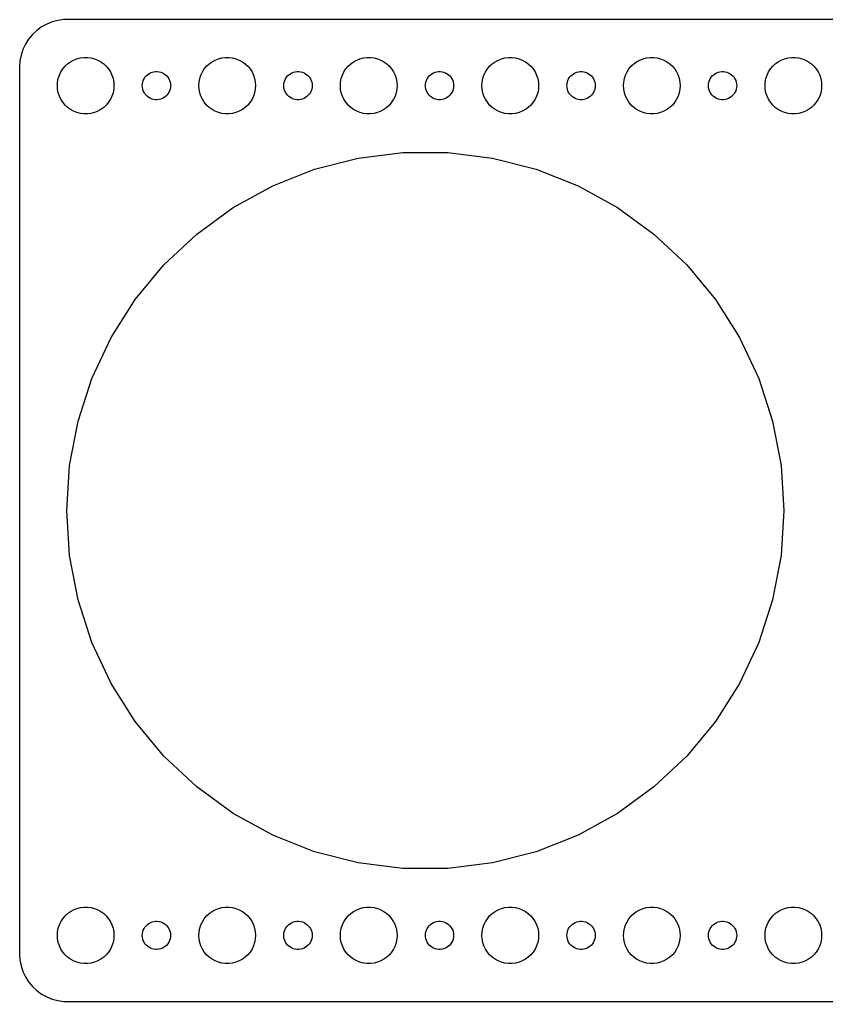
# Model space of a CAD drawing. Header units: metres. Extents: x -164 to 164, y -52 to 52.
# Drawn here: x -164.5 to -79, y -52 to 52 of the extents above; entities that cross this region are included whole.
import ezdxf

# ---------------------------------------------------------------- set-up
doc = ezdxf.new("R2010")
doc.units = ezdxf.units.M

msp = doc.modelspace()

# ---------------------------------------------------------------- linework, layer by layer
for p, q in [((-159.814, 51.9901), (-160.437, 51.9114)), ((159.814, 51.9901), (-159.814, 51.9901)), ((-162.179, 51.2216), (-162.687, 50.8526)), ((-161.629, 51.5241), (-162.179, 51.2216)), ((-161.045, 51.7553), (-161.629, 51.5241)), ((-160.437, 51.9114), (-161.045, 51.7553)), ((-163.545, 49.9389), (-163.882, 49.4088)), ((-163.145, 50.4227), (-163.545, 49.9389)), ((-162.687, 50.8526), (-163.145, 50.4227)), ((-163.882, 49.4088), (-164.149, 48.8406)), ((-164.343, 48.2434), (-164.461, 47.6267)), ((-164.149, 48.8406), (-164.343, 48.2434)), ((-158.777, 47.7145), (-158.427, 47.8532)), ((-158.427, 47.8532), (-158.062, 47.9469)), ((-158.062, 47.9469), (-157.688, 47.9941)), ((-157.688, 47.9941), (-157.312, 47.9941)), ((-157.312, 47.9941), (-156.938, 47.9469)), ((-156.938, 47.9469), (-156.573, 47.8532)), ((-156.573, 47.8532), (-156.223, 47.7145)), ((-143.777, 47.7145), (-143.427, 47.8532)), ((-143.427, 47.8532), (-143.062, 47.9469)), ((-143.062, 47.9469), (-142.688, 47.9941)), ((-142.688, 47.9941), (-142.312, 47.9941)), ((-142.312, 47.9941), (-141.938, 47.9469)), ((-141.938, 47.9469), (-141.573, 47.8532)), ((-141.573, 47.8532), (-141.223, 47.7145)), ((-128.777, 47.7145), (-128.427, 47.8532)), ((-128.427, 47.8532), (-128.062, 47.9469)), ((-128.062, 47.9469), (-127.688, 47.9941)), ((-127.688, 47.9941), (-127.312, 47.9941)), ((-127.312, 47.9941), (-126.938, 47.9469)), ((-126.938, 47.9469), (-126.573, 47.8532)), ((-126.573, 47.8532), (-126.223, 47.7145)), ((-113.777, 47.7145), (-113.427, 47.8532)), ((-113.427, 47.8532), (-113.062, 47.9469)), ((-113.062, 47.9469), (-112.688, 47.9941)), ((-112.688, 47.9941), (-112.312, 47.9941)), ((-112.312, 47.9941), (-111.938, 47.9469)), ((-111.938, 47.9469), (-111.573, 47.8532)), ((-111.573, 47.8532), (-111.223, 47.7145)), ((-98.7773, 47.7145), (-98.427, 47.8532)), ((-98.427, 47.8532), (-98.0621, 47.9469)), ((-98.0621, 47.9469), (-97.6884, 47.9941)), ((-97.6884, 47.9941), (-97.3116, 47.9941)), ((-97.3116, 47.9941), (-96.9379, 47.9469)), ((-96.9379, 47.9469), (-96.573, 47.8532)), ((-96.573, 47.8532), (-96.2227, 47.7145)), ((-83.7773, 47.7145), (-83.427, 47.8532)), ((-83.427, 47.8532), (-83.0621, 47.9469)), ((-83.0621, 47.9469), (-82.6884, 47.9941)), ((-82.6884, 47.9941), (-82.3116, 47.9941)), ((-82.3116, 47.9941), (-81.9379, 47.9469)), ((-81.9379, 47.9469), (-81.573, 47.8532)), ((-81.573, 47.8532), (-81.2227, 47.7145)), ((-164.461, 47.6267), (-164.5, 47)), ((-164.5, 47), (-164.5, -47)), ((-159.927, 46.7634), (-159.687, 47.0536)), ((-159.687, 47.0536), (-159.412, 47.3115)), ((-159.412, 47.3115), (-159.107, 47.533)), ((-159.107, 47.533), (-158.777, 47.7145)), ((-156.223, 47.7145), (-155.893, 47.533)), ((-155.893, 47.533), (-155.588, 47.3115)), ((-155.588, 47.3115), (-155.313, 47.0536)), ((-155.313, 47.0536), (-155.073, 46.7634)), ((-144.927, 46.7634), (-144.687, 47.0536)), ((-144.687, 47.0536), (-144.412, 47.3115)), ((-144.412, 47.3115), (-144.107, 47.533)), ((-144.107, 47.533), (-143.777, 47.7145)), ((-141.223, 47.7145), (-140.893, 47.533)), ((-140.893, 47.533), (-140.588, 47.3115)), ((-140.588, 47.3115), (-140.313, 47.0536)), ((-140.313, 47.0536), (-140.073, 46.7634)), ((-129.927, 46.7634), (-129.687, 47.0536)), ((-129.687, 47.0536), (-129.412, 47.3115)), ((-129.412, 47.3115), (-129.107, 47.533)), ((-129.107, 47.533), (-128.777, 47.7145)), ((-126.223, 47.7145), (-125.893, 47.533)), ((-125.893, 47.533), (-125.588, 47.3115)), ((-125.588, 47.3115), (-125.313, 47.0536)), ((-125.313, 47.0536), (-125.073, 46.7634)), ((-114.927, 46.7634), (-114.687, 47.0536)), ((-114.687, 47.0536), (-114.412, 47.3115)), ((-114.412, 47.3115), (-114.107, 47.533)), ((-114.107, 47.533), (-113.777, 47.7145)), ((-111.223, 47.7145), (-110.893, 47.533)), ((-110.893, 47.533), (-110.588, 47.3115)), ((-110.588, 47.3115), (-110.313, 47.0536)), ((-110.313, 47.0536), (-110.073, 46.7634)), ((-99.927, 46.7634), (-99.6869, 47.0536)), ((-99.6869, 47.0536), (-99.4123, 47.3115)), ((-99.4123, 47.3115), (-99.1075, 47.533)), ((-99.1075, 47.533), (-98.7773, 47.7145)), ((-96.2227, 47.7145), (-95.8925, 47.533)), ((-95.8925, 47.533), (-95.5877, 47.3115)), ((-95.5877, 47.3115), (-95.3131, 47.0536)), ((-95.3131, 47.0536), (-95.073, 46.7634)), ((-84.927, 46.7634), (-84.6869, 47.0536)), ((-84.6869, 47.0536), (-84.4123, 47.3115)), ((-84.4123, 47.3115), (-84.1075, 47.533)), ((-84.1075, 47.533), (-83.7773, 47.7145)), ((-81.2227, 47.7145), (-80.8925, 47.533)), ((-80.8925, 47.533), (-80.5877, 47.3115)), ((-80.5877, 47.3115), (-80.3131, 47.0536)), ((-80.3131, 47.0536), (-80.073, 46.7634)), ((-160.406, 45.7461), (-160.289, 46.1044)), ((-160.289, 46.1044), (-160.129, 46.4453)), ((-160.129, 46.4453), (-159.927, 46.7634)), ((-155.073, 46.7634), (-154.871, 46.4453)), ((-154.871, 46.4453), (-154.711, 46.1044)), ((-154.711, 46.1044), (-154.594, 45.7461)), ((-151.314, 45.7226), (-151.214, 45.8817)), ((-151.214, 45.8817), (-151.093, 46.0268)), ((-151.093, 46.0268), (-150.956, 46.1558)), ((-150.956, 46.1558), (-150.804, 46.2665)), ((-150.804, 46.2665), (-150.639, 46.3572)), ((-150.639, 46.3572), (-150.464, 46.4266)), ((-150.464, 46.4266), (-150.281, 46.4734)), ((-150.281, 46.4734), (-150.094, 46.497)), ((-150.094, 46.497), (-149.906, 46.497)), ((-149.906, 46.497), (-149.719, 46.4734)), ((-149.719, 46.4734), (-149.536, 46.4266)), ((-149.536, 46.4266), (-149.361, 46.3572)), ((-149.361, 46.3572), (-149.196, 46.2665)), ((-149.196, 46.2665), (-149.044, 46.1558)), ((-149.044, 46.1558), (-148.907, 46.0268)), ((-148.907, 46.0268), (-148.786, 45.8817)), ((-148.786, 45.8817), (-148.686, 45.7226)), ((-145.406, 45.7461), (-145.289, 46.1044)), ((-145.289, 46.1044), (-145.129, 46.4453)), ((-145.129, 46.4453), (-144.927, 46.7634)), ((-140.073, 46.7634), (-139.871, 46.4453)), ((-139.871, 46.4453), (-139.711, 46.1044)), ((-139.711, 46.1044), (-139.594, 45.7461)), ((-136.314, 45.7226), (-136.214, 45.8817)), ((-136.214, 45.8817), (-136.093, 46.0268)), ((-136.093, 46.0268), (-135.956, 46.1558)), ((-135.956, 46.1558), (-135.804, 46.2665)), ((-135.804, 46.2665), (-135.639, 46.3572)), ((-135.639, 46.3572), (-135.464, 46.4266)), ((-135.464, 46.4266), (-135.281, 46.4734)), ((-135.281, 46.4734), (-135.094, 46.497)), ((-135.094, 46.497), (-134.906, 46.497)), ((-134.906, 46.497), (-134.719, 46.4734)), ((-134.719, 46.4734), (-134.536, 46.4266)), ((-134.536, 46.4266), (-134.361, 46.3572)), ((-134.361, 46.3572), (-134.196, 46.2665)), ((-134.196, 46.2665), (-134.044, 46.1558)), ((-134.044, 46.1558), (-133.907, 46.0268)), ((-133.907, 46.0268), (-133.786, 45.8817)), ((-133.786, 45.8817), (-133.686, 45.7226)), ((-130.406, 45.7461), (-130.289, 46.1044)), ((-130.289, 46.1044), (-130.129, 46.4453)), ((-130.129, 46.4453), (-129.927, 46.7634)), ((-125.073, 46.7634), (-124.871, 46.4453)), ((-124.871, 46.4453), (-124.711, 46.1044)), ((-124.711, 46.1044), (-124.594, 45.7461)), ((-121.314, 45.7226), (-121.214, 45.8817)), ((-121.214, 45.8817), (-121.093, 46.0268)), ((-121.093, 46.0268), (-120.956, 46.1558)), ((-120.956, 46.1558), (-120.804, 46.2665)), ((-120.804, 46.2665), (-120.639, 46.3572)), ((-120.639, 46.3572), (-120.464, 46.4266)), ((-120.464, 46.4266), (-120.281, 46.4734)), ((-120.281, 46.4734), (-120.094, 46.497)), ((-120.094, 46.497), (-119.906, 46.497)), ((-119.906, 46.497), (-119.719, 46.4734)), ((-119.719, 46.4734), (-119.536, 46.4266)), ((-119.536, 46.4266), (-119.361, 46.3572)), ((-119.361, 46.3572), (-119.196, 46.2665)), ((-119.196, 46.2665), (-119.044, 46.1558)), ((-119.044, 46.1558), (-118.907, 46.0268)), ((-118.907, 46.0268), (-118.786, 45.8817)), ((-118.786, 45.8817), (-118.686, 45.7226)), ((-115.406, 45.7461), (-115.289, 46.1044)), ((-115.289, 46.1044), (-115.129, 46.4453)), ((-115.129, 46.4453), (-114.927, 46.7634)), ((-110.073, 46.7634), (-109.871, 46.4453)), ((-109.871, 46.4453), (-109.711, 46.1044)), ((-109.711, 46.1044), (-109.594, 45.7461)), ((-106.314, 45.7226), (-106.214, 45.8817)), ((-106.214, 45.8817), (-106.093, 46.0268)), ((-106.093, 46.0268), (-105.956, 46.1558)), ((-105.956, 46.1558), (-105.804, 46.2665)), ((-105.804, 46.2665), (-105.639, 46.3572)), ((-105.639, 46.3572), (-105.464, 46.4266)), ((-105.464, 46.4266), (-105.281, 46.4734)), ((-105.281, 46.4734), (-105.094, 46.497)), ((-105.094, 46.497), (-104.906, 46.497)), ((-104.906, 46.497), (-104.719, 46.4734)), ((-104.719, 46.4734), (-104.536, 46.4266)), ((-104.536, 46.4266), (-104.361, 46.3572)), ((-104.361, 46.3572), (-104.196, 46.2665)), ((-104.196, 46.2665), (-104.044, 46.1558)), ((-104.044, 46.1558), (-103.907, 46.0268)), ((-103.907, 46.0268), (-103.786, 45.8817)), ((-103.786, 45.8817), (-103.686, 45.7226)), ((-100.406, 45.7461), (-100.289, 46.1044)), ((-100.289, 46.1044), (-100.129, 46.4453)), ((-100.129, 46.4453), (-99.927, 46.7634)), ((-95.073, 46.7634), (-94.8711, 46.4453)), ((-94.8711, 46.4453), (-94.7107, 46.1044)), ((-94.7107, 46.1044), (-94.5943, 45.7461)), ((-91.3145, 45.7226), (-91.2135, 45.8817)), ((-91.2135, 45.8817), (-91.0934, 46.0268)), ((-91.0934, 46.0268), (-90.9561, 46.1558)), ((-90.9561, 46.1558), (-90.8037, 46.2665)), ((-90.8037, 46.2665), (-90.6387, 46.3572)), ((-90.6387, 46.3572), (-90.4635, 46.4266)), ((-90.4635, 46.4266), (-90.2811, 46.4734)), ((-90.2811, 46.4734), (-90.0942, 46.497)), ((-90.0942, 46.497), (-89.9058, 46.497)), ((-89.9058, 46.497), (-89.7189, 46.4734)), ((-89.7189, 46.4734), (-89.5365, 46.4266)), ((-89.5365, 46.4266), (-89.3613, 46.3572)), ((-89.3613, 46.3572), (-89.1963, 46.2665)), ((-89.1963, 46.2665), (-89.0439, 46.1558)), ((-89.0439, 46.1558), (-88.9065, 46.0268)), ((-88.9065, 46.0268), (-88.7865, 45.8817)), ((-88.7865, 45.8817), (-88.6855, 45.7226)), ((-85.4057, 45.7461), (-85.2893, 46.1044)), ((-85.2893, 46.1044), (-85.1289, 46.4453)), ((-85.1289, 46.4453), (-84.927, 46.7634)), ((-80.073, 46.7634), (-79.8711, 46.4453)), ((-79.8711, 46.4453), (-79.7107, 46.1044)), ((-79.7107, 46.1044), (-79.5943, 45.7461)), ((-160.5, 45), (-160.476, 45.376)), ((-160.476, 44.624), (-160.5, 45)), ((-160.476, 45.376), (-160.406, 45.7461)), ((-154.594, 45.7461), (-154.524, 45.376)), ((-154.524, 45.376), (-154.5, 45)), ((-154.5, 45), (-154.524, 44.624)), ((-151.5, 45), (-151.488, 45.188)), ((-151.488, 44.812), (-151.5, 45)), ((-151.488, 45.188), (-151.453, 45.373)), ((-151.453, 44.627), (-151.488, 44.812)), ((-151.453, 45.373), (-151.395, 45.5522)), ((-151.395, 45.5522), (-151.314, 45.7226)), ((-148.686, 45.7226), (-148.605, 45.5522)), ((-148.605, 45.5522), (-148.547, 45.373)), ((-148.547, 45.373), (-148.512, 45.188)), ((-148.512, 44.812), (-148.547, 44.627)), ((-148.512, 45.188), (-148.5, 45)), ((-148.5, 45), (-148.512, 44.812)), ((-145.5, 45), (-145.476, 45.376)), ((-145.476, 44.624), (-145.5, 45)), ((-145.476, 45.376), (-145.406, 45.7461)), ((-139.594, 45.7461), (-139.524, 45.376)), ((-139.524, 45.376), (-139.5, 45)), ((-139.5, 45), (-139.524, 44.624)), ((-136.5, 45), (-136.488, 45.188)), ((-136.488, 44.812), (-136.5, 45)), ((-136.488, 45.188), (-136.453, 45.373)), ((-136.453, 44.627), (-136.488, 44.812)), ((-136.453, 45.373), (-136.395, 45.5522)), ((-136.395, 45.5522), (-136.314, 45.7226)), ((-133.686, 45.7226), (-133.605, 45.5522)), ((-133.605, 45.5522), (-133.547, 45.373)), ((-133.547, 45.373), (-133.512, 45.188)), ((-133.512, 44.812), (-133.547, 44.627)), ((-133.512, 45.188), (-133.5, 45)), ((-133.5, 45), (-133.512, 44.812)), ((-130.5, 45), (-130.476, 45.376)), ((-130.476, 44.624), (-130.5, 45)), ((-130.476, 45.376), (-130.406, 45.7461)), ((-124.594, 45.7461), (-124.524, 45.376)), ((-124.524, 45.376), (-124.5, 45)), ((-124.5, 45), (-124.524, 44.624)), ((-121.5, 45), (-121.488, 45.188)), ((-121.488, 44.812), (-121.5, 45)), ((-121.488, 45.188), (-121.453, 45.373)), ((-121.453, 44.627), (-121.488, 44.812)), ((-121.453, 45.373), (-121.395, 45.5522)), ((-121.395, 45.5522), (-121.314, 45.7226)), ((-118.686, 45.7226), (-118.605, 45.5522)), ((-118.605, 45.5522), (-118.547, 45.373)), ((-118.547, 45.373), (-118.512, 45.188)), ((-118.512, 44.812), (-118.547, 44.627)), ((-118.512, 45.188), (-118.5, 45)), ((-118.5, 45), (-118.512, 44.812)), ((-115.5, 45), (-115.476, 45.376)), ((-115.476, 44.624), (-115.5, 45)), ((-115.476, 45.376), (-115.406, 45.7461)), ((-109.594, 45.7461), (-109.524, 45.376)), ((-109.524, 45.376), (-109.5, 45)), ((-109.5, 45), (-109.524, 44.624)), ((-106.5, 45), (-106.488, 45.188)), ((-106.488, 44.812), (-106.5, 45)), ((-106.488, 45.188), (-106.453, 45.373)), ((-106.453, 44.627), (-106.488, 44.812)), ((-106.453, 45.373), (-106.395, 45.5522)), ((-106.395, 45.5522), (-106.314, 45.7226)), ((-103.686, 45.7226), (-103.605, 45.5522)), ((-103.605, 45.5522), (-103.547, 45.373)), ((-103.547, 45.373), (-103.512, 45.188)), ((-103.512, 44.812), (-103.547, 44.627)), ((-103.512, 45.188), (-103.5, 45)), ((-103.5, 45), (-103.512, 44.812)), ((-100.5, 45), (-100.476, 45.376)), ((-100.476, 44.624), (-100.5, 45)), ((-100.476, 45.376), (-100.406, 45.7461)), ((-94.5943, 45.7461), (-94.5237, 45.376)), ((-94.5237, 45.376), (-94.5, 45)), ((-94.5, 45), (-94.5237, 44.624)), ((-91.5, 45), (-91.4882, 45.188)), ((-91.4882, 44.812), (-91.5, 45)), ((-91.4882, 45.188), (-91.4529, 45.373)), ((-91.4529, 44.627), (-91.4882, 44.812)), ((-91.4529, 45.373), (-91.3947, 45.5522)), ((-91.3947, 45.5522), (-91.3145, 45.7226)), ((-88.6855, 45.7226), (-88.6053, 45.5522)), ((-88.6053, 45.5522), (-88.5471, 45.373)), ((-88.5471, 45.373), (-88.5118, 45.188)), ((-88.5118, 44.812), (-88.5471, 44.627)), ((-88.5118, 45.188), (-88.5, 45)), ((-88.5, 45), (-88.5118, 44.812)), ((-85.5, 45), (-85.4763, 45.376)), ((-85.4763, 44.624), (-85.5, 45)), ((-85.4763, 45.376), (-85.4057, 45.7461)), ((-79.5943, 45.7461), (-79.5237, 45.376)), ((-79.5237, 45.376), (-79.5, 45)), ((-79.5, 45), (-79.5237, 44.624)), ((-160.406, 44.2539), (-160.476, 44.624)), ((-160.289, 43.8956), (-160.406, 44.2539)), ((-160.129, 43.5547), (-160.289, 43.8956)), ((-154.711, 43.8956), (-154.871, 43.5547)), ((-154.594, 44.2539), (-154.711, 43.8956)), ((-154.524, 44.624), (-154.594, 44.2539)), ((-151.395, 44.4478), (-151.453, 44.627)), ((-151.314, 44.2774), (-151.395, 44.4478)), ((-151.214, 44.1183), (-151.314, 44.2774)), ((-151.093, 43.9732), (-151.214, 44.1183)), ((-150.956, 43.8442), (-151.093, 43.9732)), ((-150.804, 43.7335), (-150.956, 43.8442)), ((-150.639, 43.6428), (-150.804, 43.7335)), ((-149.196, 43.7335), (-149.361, 43.6428)), ((-149.044, 43.8442), (-149.196, 43.7335)), ((-148.907, 43.9732), (-149.044, 43.8442)), ((-148.786, 44.1183), (-148.907, 43.9732)), ((-148.686, 44.2774), (-148.786, 44.1183)), ((-148.605, 44.4478), (-148.686, 44.2774)), ((-148.547, 44.627), (-148.605, 44.4478)), ((-145.406, 44.2539), (-145.476, 44.624)), ((-145.289, 43.8956), (-145.406, 44.2539)), ((-145.129, 43.5547), (-145.289, 43.8956)), ((-139.711, 43.8956), (-139.871, 43.5547)), ((-139.594, 44.2539), (-139.711, 43.8956)), ((-139.524, 44.624), (-139.594, 44.2539)), ((-136.395, 44.4478), (-136.453, 44.627)), ((-136.314, 44.2774), (-136.395, 44.4478)), ((-136.214, 44.1183), (-136.314, 44.2774)), ((-136.093, 43.9732), (-136.214, 44.1183)), ((-135.956, 43.8442), (-136.093, 43.9732)), ((-135.804, 43.7335), (-135.956, 43.8442)), ((-135.639, 43.6428), (-135.804, 43.7335)), ((-134.196, 43.7335), (-134.361, 43.6428)), ((-134.044, 43.8442), (-134.196, 43.7335)), ((-133.907, 43.9732), (-134.044, 43.8442)), ((-133.786, 44.1183), (-133.907, 43.9732)), ((-133.686, 44.2774), (-133.786, 44.1183)), ((-133.605, 44.4478), (-133.686, 44.2774)), ((-133.547, 44.627), (-133.605, 44.4478)), ((-130.406, 44.2539), (-130.476, 44.624)), ((-130.289, 43.8956), (-130.406, 44.2539)), ((-130.129, 43.5547), (-130.289, 43.8956)), ((-124.711, 43.8956), (-124.871, 43.5547)), ((-124.594, 44.2539), (-124.711, 43.8956)), ((-124.524, 44.624), (-124.594, 44.2539)), ((-121.395, 44.4478), (-121.453, 44.627)), ((-121.314, 44.2774), (-121.395, 44.4478)), ((-121.214, 44.1183), (-121.314, 44.2774)), ((-121.093, 43.9732), (-121.214, 44.1183)), ((-120.956, 43.8442), (-121.093, 43.9732)), ((-120.804, 43.7335), (-120.956, 43.8442)), ((-120.639, 43.6428), (-120.804, 43.7335)), ((-119.196, 43.7335), (-119.361, 43.6428)), ((-119.044, 43.8442), (-119.196, 43.7335)), ((-118.907, 43.9732), (-119.044, 43.8442)), ((-118.786, 44.1183), (-118.907, 43.9732)), ((-118.686, 44.2774), (-118.786, 44.1183)), ((-118.605, 44.4478), (-118.686, 44.2774)), ((-118.547, 44.627), (-118.605, 44.4478)), ((-115.406, 44.2539), (-115.476, 44.624)), ((-115.289, 43.8956), (-115.406, 44.2539)), ((-115.129, 43.5547), (-115.289, 43.8956)), ((-109.711, 43.8956), (-109.871, 43.5547)), ((-109.594, 44.2539), (-109.711, 43.8956)), ((-109.524, 44.624), (-109.594, 44.2539)), ((-106.395, 44.4478), (-106.453, 44.627)), ((-106.314, 44.2774), (-106.395, 44.4478)), ((-106.214, 44.1183), (-106.314, 44.2774)), ((-106.093, 43.9732), (-106.214, 44.1183)), ((-105.956, 43.8442), (-106.093, 43.9732)), ((-105.804, 43.7335), (-105.956, 43.8442)), ((-105.639, 43.6428), (-105.804, 43.7335)), ((-104.196, 43.7335), (-104.361, 43.6428)), ((-104.044, 43.8442), (-104.196, 43.7335)), ((-103.907, 43.9732), (-104.044, 43.8442)), ((-103.786, 44.1183), (-103.907, 43.9732)), ((-103.686, 44.2774), (-103.786, 44.1183)), ((-103.605, 44.4478), (-103.686, 44.2774)), ((-103.547, 44.627), (-103.605, 44.4478)), ((-100.406, 44.2539), (-100.476, 44.624)), ((-100.289, 43.8956), (-100.406, 44.2539)), ((-100.129, 43.5547), (-100.289, 43.8956)), ((-94.7107, 43.8956), (-94.8711, 43.5547)), ((-94.5943, 44.2539), (-94.7107, 43.8956)), ((-94.5237, 44.624), (-94.5943, 44.2539)), ((-91.3947, 44.4478), (-91.4529, 44.627)), ((-91.3145, 44.2774), (-91.3947, 44.4478)), ((-91.2135, 44.1183), (-91.3145, 44.2774)), ((-91.0934, 43.9732), (-91.2135, 44.1183)), ((-90.9561, 43.8442), (-91.0934, 43.9732)), ((-90.8037, 43.7335), (-90.9561, 43.8442)), ((-90.6387, 43.6428), (-90.8037, 43.7335)), ((-89.1963, 43.7335), (-89.3613, 43.6428)), ((-89.0439, 43.8442), (-89.1963, 43.7335)), ((-88.9065, 43.9732), (-89.0439, 43.8442)), ((-88.7865, 44.1183), (-88.9065, 43.9732)), ((-88.6855, 44.2774), (-88.7865, 44.1183)), ((-88.6053, 44.4478), (-88.6855, 44.2774)), ((-88.5471, 44.627), (-88.6053, 44.4478)), ((-85.4057, 44.2539), (-85.4763, 44.624)), ((-85.2893, 43.8956), (-85.4057, 44.2539)), ((-85.1289, 43.5547), (-85.2893, 43.8956)), ((-79.7107, 43.8956), (-79.8711, 43.5547)), ((-79.5943, 44.2539), (-79.7107, 43.8956)), ((-79.5237, 44.624), (-79.5943, 44.2539)), ((-159.927, 43.2366), (-160.129, 43.5547)), ((-159.687, 42.9464), (-159.927, 43.2366)), ((-159.412, 42.6885), (-159.687, 42.9464)), ((-159.107, 42.467), (-159.412, 42.6885)), ((-155.588, 42.6885), (-155.893, 42.467)), ((-155.313, 42.9464), (-155.588, 42.6885)), ((-155.073, 43.2366), (-155.313, 42.9464)), ((-154.871, 43.5547), (-155.073, 43.2366)), ((-150.464, 43.5734), (-150.639, 43.6428)), ((-150.281, 43.5266), (-150.464, 43.5734)), ((-150.094, 43.503), (-150.281, 43.5266)), ((-149.906, 43.503), (-150.094, 43.503)), ((-149.719, 43.5266), (-149.906, 43.503)), ((-149.536, 43.5734), (-149.719, 43.5266)), ((-149.361, 43.6428), (-149.536, 43.5734)), ((-144.927, 43.2366), (-145.129, 43.5547)), ((-144.687, 42.9464), (-144.927, 43.2366)), ((-144.412, 42.6885), (-144.687, 42.9464)), ((-144.107, 42.467), (-144.412, 42.6885)), ((-140.588, 42.6885), (-140.893, 42.467)), ((-140.313, 42.9464), (-140.588, 42.6885)), ((-140.073, 43.2366), (-140.313, 42.9464)), ((-139.871, 43.5547), (-140.073, 43.2366)), ((-135.464, 43.5734), (-135.639, 43.6428)), ((-135.281, 43.5266), (-135.464, 43.5734)), ((-135.094, 43.503), (-135.281, 43.5266)), ((-134.906, 43.503), (-135.094, 43.503)), ((-134.719, 43.5266), (-134.906, 43.503)), ((-134.536, 43.5734), (-134.719, 43.5266)), ((-134.361, 43.6428), (-134.536, 43.5734)), ((-129.927, 43.2366), (-130.129, 43.5547)), ((-129.687, 42.9464), (-129.927, 43.2366)), ((-129.412, 42.6885), (-129.687, 42.9464)), ((-129.107, 42.467), (-129.412, 42.6885)), ((-125.588, 42.6885), (-125.893, 42.467)), ((-125.313, 42.9464), (-125.588, 42.6885)), ((-125.073, 43.2366), (-125.313, 42.9464)), ((-124.871, 43.5547), (-125.073, 43.2366)), ((-120.464, 43.5734), (-120.639, 43.6428)), ((-120.281, 43.5266), (-120.464, 43.5734)), ((-120.094, 43.503), (-120.281, 43.5266)), ((-119.906, 43.503), (-120.094, 43.503)), ((-119.719, 43.5266), (-119.906, 43.503)), ((-119.536, 43.5734), (-119.719, 43.5266)), ((-119.361, 43.6428), (-119.536, 43.5734)), ((-114.927, 43.2366), (-115.129, 43.5547)), ((-114.687, 42.9464), (-114.927, 43.2366)), ((-114.412, 42.6885), (-114.687, 42.9464)), ((-114.107, 42.467), (-114.412, 42.6885)), ((-110.588, 42.6885), (-110.893, 42.467)), ((-110.313, 42.9464), (-110.588, 42.6885)), ((-110.073, 43.2366), (-110.313, 42.9464)), ((-109.871, 43.5547), (-110.073, 43.2366)), ((-105.464, 43.5734), (-105.639, 43.6428)), ((-105.281, 43.5266), (-105.464, 43.5734)), ((-105.094, 43.503), (-105.281, 43.5266)), ((-104.906, 43.503), (-105.094, 43.503)), ((-104.719, 43.5266), (-104.906, 43.503)), ((-104.536, 43.5734), (-104.719, 43.5266)), ((-104.361, 43.6428), (-104.536, 43.5734)), ((-99.927, 43.2366), (-100.129, 43.5547)), ((-99.6869, 42.9464), (-99.927, 43.2366)), ((-99.4123, 42.6885), (-99.6869, 42.9464)), ((-99.1075, 42.467), (-99.4123, 42.6885)), ((-95.5877, 42.6885), (-95.8925, 42.467)), ((-95.3131, 42.9464), (-95.5877, 42.6885)), ((-95.073, 43.2366), (-95.3131, 42.9464)), ((-94.8711, 43.5547), (-95.073, 43.2366)), ((-90.4635, 43.5734), (-90.6387, 43.6428)), ((-90.2811, 43.5266), (-90.4635, 43.5734)), ((-90.0942, 43.503), (-90.2811, 43.5266)), ((-89.9058, 43.503), (-90.0942, 43.503)), ((-89.7189, 43.5266), (-89.9058, 43.503)), ((-89.5365, 43.5734), (-89.7189, 43.5266)), ((-89.3613, 43.6428), (-89.5365, 43.5734)), ((-84.927, 43.2366), (-85.1289, 43.5547)), ((-84.6869, 42.9464), (-84.927, 43.2366)), ((-84.4123, 42.6885), (-84.6869, 42.9464)), ((-84.1075, 42.467), (-84.4123, 42.6885)), ((-80.5877, 42.6885), (-80.8925, 42.467)), ((-80.3131, 42.9464), (-80.5877, 42.6885)), ((-80.073, 43.2366), (-80.3131, 42.9464)), ((-79.8711, 43.5547), (-80.073, 43.2366)), ((-158.777, 42.2855), (-159.107, 42.467)), ((-158.427, 42.1468), (-158.777, 42.2855)), ((-158.062, 42.0531), (-158.427, 42.1468)), ((-157.688, 42.0059), (-158.062, 42.0531)), ((-157.312, 42.0059), (-157.688, 42.0059)), ((-156.938, 42.0531), (-157.312, 42.0059)), ((-156.573, 42.1468), (-156.938, 42.0531)), ((-156.223, 42.2855), (-156.573, 42.1468)), ((-155.893, 42.467), (-156.223, 42.2855)), ((-143.777, 42.2855), (-144.107, 42.467)), ((-143.427, 42.1468), (-143.777, 42.2855)), ((-143.062, 42.0531), (-143.427, 42.1468)), ((-142.688, 42.0059), (-143.062, 42.0531)), ((-142.312, 42.0059), (-142.688, 42.0059)), ((-141.938, 42.0531), (-142.312, 42.0059)), ((-141.573, 42.1468), (-141.938, 42.0531)), ((-141.223, 42.2855), (-141.573, 42.1468)), ((-140.893, 42.467), (-141.223, 42.2855)), ((-128.777, 42.2855), (-129.107, 42.467)), ((-128.427, 42.1468), (-128.777, 42.2855)), ((-128.062, 42.0531), (-128.427, 42.1468)), ((-127.688, 42.0059), (-128.062, 42.0531)), ((-127.312, 42.0059), (-127.688, 42.0059)), ((-126.938, 42.0531), (-127.312, 42.0059)), ((-126.573, 42.1468), (-126.938, 42.0531)), ((-126.223, 42.2855), (-126.573, 42.1468)), ((-125.893, 42.467), (-126.223, 42.2855)), ((-113.777, 42.2855), (-114.107, 42.467)), ((-113.427, 42.1468), (-113.777, 42.2855)), ((-113.062, 42.0531), (-113.427, 42.1468)), ((-112.688, 42.0059), (-113.062, 42.0531)), ((-112.312, 42.0059), (-112.688, 42.0059)), ((-111.938, 42.0531), (-112.312, 42.0059)), ((-111.573, 42.1468), (-111.938, 42.0531)), ((-111.223, 42.2855), (-111.573, 42.1468)), ((-110.893, 42.467), (-111.223, 42.2855)), ((-98.7773, 42.2855), (-99.1075, 42.467)), ((-98.427, 42.1468), (-98.7773, 42.2855)), ((-98.0621, 42.0531), (-98.427, 42.1468)), ((-97.6884, 42.0059), (-98.0621, 42.0531)), ((-97.3116, 42.0059), (-97.6884, 42.0059)), ((-96.9379, 42.0531), (-97.3116, 42.0059)), ((-96.573, 42.1468), (-96.9379, 42.0531)), ((-96.2227, 42.2855), (-96.573, 42.1468)), ((-95.8925, 42.467), (-96.2227, 42.2855)), ((-83.7773, 42.2855), (-84.1075, 42.467)), ((-83.427, 42.1468), (-83.7773, 42.2855)), ((-83.0621, 42.0531), (-83.427, 42.1468)), ((-82.6884, 42.0059), (-83.0621, 42.0531)), ((-82.3116, 42.0059), (-82.6884, 42.0059)), ((-81.9379, 42.0531), (-82.3116, 42.0059)), ((-81.573, 42.1468), (-81.9379, 42.0531)), ((-81.2227, 42.2855), (-81.573, 42.1468)), ((-80.8925, 42.467), (-81.2227, 42.2855)), ((-128.62, 37.3269), (-123.886, 37.925)), ((-123.886, 37.925), (-119.114, 37.925)), ((-119.114, 37.925), (-114.38, 37.3269)), ((-133.243, 36.1401), (-128.62, 37.3269)), ((-114.38, 37.3269), (-109.757, 36.1401)), ((-137.68, 34.3834), (-133.243, 36.1401)), ((-109.757, 36.1401), (-105.32, 34.3834)), ((-141.861, 32.0845), (-137.68, 34.3834)), ((-105.32, 34.3834), (-101.139, 32.0845)), ((-145.722, 29.2795), (-141.861, 32.0845)), ((-101.139, 32.0845), (-97.2779, 29.2795)), ((-149.201, 26.0128), (-145.722, 29.2795)), ((-97.2779, 29.2795), (-93.7992, 26.0128)), ((-152.243, 22.3358), (-149.201, 26.0128)), ((-93.7992, 26.0128), (-90.7574, 22.3358)), ((-154.8, 18.3066), (-152.243, 22.3358)), ((-90.7574, 22.3358), (-88.2003, 18.3066)), ((-156.832, 13.9887), (-154.8, 18.3066)), ((-88.2003, 18.3066), (-86.1685, 13.9887)), ((-158.306, 9.45021), (-156.832, 13.9887)), ((-86.1685, 13.9887), (-84.6938, 9.45021)), ((-159.2, 4.76265), (-158.306, 9.45021)), ((-84.6938, 9.45021), (-83.7996, 4.76265)), ((-159.5, 0), (-159.2, 4.76265)), ((-83.7996, 4.76265), (-83.5, 0)), ((-159.2, -4.76265), (-159.5, 0)), ((-83.5, 0), (-83.7996, -4.76265)), ((-158.306, -9.45021), (-159.2, -4.76265)), ((-83.7996, -4.76265), (-84.6938, -9.45021)), ((-156.832, -13.9887), (-158.306, -9.45021)), ((-84.6938, -9.45021), (-86.1685, -13.9887)), ((-154.8, -18.3066), (-156.832, -13.9887)), ((-86.1685, -13.9887), (-88.2003, -18.3066)), ((-152.243, -22.3358), (-154.8, -18.3066)), ((-88.2003, -18.3066), (-90.7574, -22.3358)), ((-149.201, -26.0128), (-152.243, -22.3358)), ((-90.7574, -22.3358), (-93.7992, -26.0128)), ((-145.722, -29.2795), (-149.201, -26.0128)), ((-93.7992, -26.0128), (-97.2779, -29.2795)), ((-141.861, -32.0845), (-145.722, -29.2795)), ((-97.2779, -29.2795), (-101.139, -32.0845)), ((-137.68, -34.3834), (-141.861, -32.0845)), ((-101.139, -32.0845), (-105.32, -34.3834)), ((-133.243, -36.1401), (-137.68, -34.3834)), ((-105.32, -34.3834), (-109.757, -36.1401)), ((-128.62, -37.3269), (-133.243, -36.1401)), ((-109.757, -36.1401), (-114.38, -37.3269)), ((-123.886, -37.925), (-128.62, -37.3269)), ((-114.38, -37.3269), (-119.114, -37.925)), ((-119.114, -37.925), (-123.886, -37.925)), ((-159.412, -42.6885), (-159.107, -42.467)), ((-159.107, -42.467), (-158.777, -42.2855)), ((-158.777, -42.2855), (-158.427, -42.1468)), ((-158.427, -42.1468), (-158.062, -42.0531)), ((-158.062, -42.0531), (-157.688, -42.0059)), ((-157.688, -42.0059), (-157.312, -42.0059)), ((-157.312, -42.0059), (-156.938, -42.0531)), ((-156.938, -42.0531), (-156.573, -42.1468)), ((-156.573, -42.1468), (-156.223, -42.2855)), ((-156.223, -42.2855), (-155.893, -42.467)), ((-155.893, -42.467), (-155.588, -42.6885)), ((-144.412, -42.6885), (-144.107, -42.467)), ((-144.107, -42.467), (-143.777, -42.2855)), ((-143.777, -42.2855), (-143.427, -42.1468)), ((-143.427, -42.1468), (-143.062, -42.0531)), ((-143.062, -42.0531), (-142.688, -42.0059)), ((-142.688, -42.0059), (-142.312, -42.0059)), ((-142.312, -42.0059), (-141.938, -42.0531)), ((-141.938, -42.0531), (-141.573, -42.1468)), ((-141.573, -42.1468), (-141.223, -42.2855)), ((-141.223, -42.2855), (-140.893, -42.467)), ((-140.893, -42.467), (-140.588, -42.6885)), ((-129.412, -42.6885), (-129.107, -42.467)), ((-129.107, -42.467), (-128.777, -42.2855)), ((-128.777, -42.2855), (-128.427, -42.1468)), ((-128.427, -42.1468), (-128.062, -42.0531)), ((-128.062, -42.0531), (-127.688, -42.0059)), ((-127.688, -42.0059), (-127.312, -42.0059)), ((-127.312, -42.0059), (-126.938, -42.0531)), ((-126.938, -42.0531), (-126.573, -42.1468)), ((-126.573, -42.1468), (-126.223, -42.2855)), ((-126.223, -42.2855), (-125.893, -42.467)), ((-125.893, -42.467), (-125.588, -42.6885)), ((-114.412, -42.6885), (-114.107, -42.467)), ((-114.107, -42.467), (-113.777, -42.2855)), ((-113.777, -42.2855), (-113.427, -42.1468)), ((-113.427, -42.1468), (-113.062, -42.0531)), ((-113.062, -42.0531), (-112.688, -42.0059)), ((-112.688, -42.0059), (-112.312, -42.0059)), ((-112.312, -42.0059), (-111.938, -42.0531)), ((-111.938, -42.0531), (-111.573, -42.1468)), ((-111.573, -42.1468), (-111.223, -42.2855)), ((-111.223, -42.2855), (-110.893, -42.467)), ((-110.893, -42.467), (-110.588, -42.6885)), ((-99.4123, -42.6885), (-99.1075, -42.467)), ((-99.1075, -42.467), (-98.7773, -42.2855)), ((-98.7773, -42.2855), (-98.427, -42.1468)), ((-98.427, -42.1468), (-98.0621, -42.0531)), ((-98.0621, -42.0531), (-97.6884, -42.0059)), ((-97.6884, -42.0059), (-97.3116, -42.0059)), ((-97.3116, -42.0059), (-96.9379, -42.0531)), ((-96.9379, -42.0531), (-96.573, -42.1468)), ((-96.573, -42.1468), (-96.2227, -42.2855)), ((-96.2227, -42.2855), (-95.8925, -42.467)), ((-95.8925, -42.467), (-95.5877, -42.6885)), ((-84.4123, -42.6885), (-84.1075, -42.467)), ((-84.1075, -42.467), (-83.7773, -42.2855)), ((-83.7773, -42.2855), (-83.427, -42.1468)), ((-83.427, -42.1468), (-83.0621, -42.0531)), ((-83.0621, -42.0531), (-82.6884, -42.0059)), ((-82.6884, -42.0059), (-82.3116, -42.0059)), ((-82.3116, -42.0059), (-81.9379, -42.0531)), ((-81.9379, -42.0531), (-81.573, -42.1468)), ((-81.573, -42.1468), (-81.2227, -42.2855)), ((-81.2227, -42.2855), (-80.8925, -42.467)), ((-80.8925, -42.467), (-80.5877, -42.6885)), ((-160.289, -43.8956), (-160.129, -43.5547)), ((-160.129, -43.5547), (-159.927, -43.2366)), ((-159.927, -43.2366), (-159.687, -42.9464)), ((-159.687, -42.9464), (-159.412, -42.6885)), ((-155.588, -42.6885), (-155.313, -42.9464)), ((-155.313, -42.9464), (-155.073, -43.2366)), ((-155.073, -43.2366), (-154.871, -43.5547)), ((-154.871, -43.5547), (-154.711, -43.8956)), ((-150.804, -43.7335), (-150.639, -43.6428)), ((-150.639, -43.6428), (-150.464, -43.5734)), ((-150.464, -43.5734), (-150.281, -43.5266)), ((-150.281, -43.5266), (-150.094, -43.503)), ((-150.094, -43.503), (-149.906, -43.503)), ((-149.906, -43.503), (-149.719, -43.5266)), ((-149.719, -43.5266), (-149.536, -43.5734)), ((-149.536, -43.5734), (-149.361, -43.6428)), ((-149.361, -43.6428), (-149.196, -43.7335)), ((-145.289, -43.8956), (-145.129, -43.5547)), ((-145.129, -43.5547), (-144.927, -43.2366)), ((-144.927, -43.2366), (-144.687, -42.9464)), ((-144.687, -42.9464), (-144.412, -42.6885)), ((-140.588, -42.6885), (-140.313, -42.9464)), ((-140.313, -42.9464), (-140.073, -43.2366)), ((-140.073, -43.2366), (-139.871, -43.5547)), ((-139.871, -43.5547), (-139.711, -43.8956)), ((-135.804, -43.7335), (-135.639, -43.6428)), ((-135.639, -43.6428), (-135.464, -43.5734)), ((-135.464, -43.5734), (-135.281, -43.5266)), ((-135.281, -43.5266), (-135.094, -43.503)), ((-135.094, -43.503), (-134.906, -43.503)), ((-134.906, -43.503), (-134.719, -43.5266)), ((-134.719, -43.5266), (-134.536, -43.5734)), ((-134.536, -43.5734), (-134.361, -43.6428)), ((-134.361, -43.6428), (-134.196, -43.7335)), ((-130.289, -43.8956), (-130.129, -43.5547)), ((-130.129, -43.5547), (-129.927, -43.2366)), ((-129.927, -43.2366), (-129.687, -42.9464)), ((-129.687, -42.9464), (-129.412, -42.6885)), ((-125.588, -42.6885), (-125.313, -42.9464)), ((-125.313, -42.9464), (-125.073, -43.2366)), ((-125.073, -43.2366), (-124.871, -43.5547)), ((-124.871, -43.5547), (-124.711, -43.8956)), ((-120.804, -43.7335), (-120.639, -43.6428)), ((-120.639, -43.6428), (-120.464, -43.5734)), ((-120.464, -43.5734), (-120.281, -43.5266)), ((-120.281, -43.5266), (-120.094, -43.503)), ((-120.094, -43.503), (-119.906, -43.503)), ((-119.906, -43.503), (-119.719, -43.5266)), ((-119.719, -43.5266), (-119.536, -43.5734)), ((-119.536, -43.5734), (-119.361, -43.6428)), ((-119.361, -43.6428), (-119.196, -43.7335)), ((-115.289, -43.8956), (-115.129, -43.5547)), ((-115.129, -43.5547), (-114.927, -43.2366)), ((-114.927, -43.2366), (-114.687, -42.9464)), ((-114.687, -42.9464), (-114.412, -42.6885)), ((-110.588, -42.6885), (-110.313, -42.9464)), ((-110.313, -42.9464), (-110.073, -43.2366)), ((-110.073, -43.2366), (-109.871, -43.5547)), ((-109.871, -43.5547), (-109.711, -43.8956)), ((-105.804, -43.7335), (-105.639, -43.6428)), ((-105.639, -43.6428), (-105.464, -43.5734)), ((-105.464, -43.5734), (-105.281, -43.5266)), ((-105.281, -43.5266), (-105.094, -43.503)), ((-105.094, -43.503), (-104.906, -43.503)), ((-104.906, -43.503), (-104.719, -43.5266)), ((-104.719, -43.5266), (-104.536, -43.5734)), ((-104.536, -43.5734), (-104.361, -43.6428)), ((-104.361, -43.6428), (-104.196, -43.7335)), ((-100.289, -43.8956), (-100.129, -43.5547)), ((-100.129, -43.5547), (-99.927, -43.2366)), ((-99.927, -43.2366), (-99.6869, -42.9464)), ((-99.6869, -42.9464), (-99.4123, -42.6885)), ((-95.5877, -42.6885), (-95.3131, -42.9464)), ((-95.3131, -42.9464), (-95.073, -43.2366)), ((-95.073, -43.2366), (-94.8711, -43.5547)), ((-94.8711, -43.5547), (-94.7107, -43.8956)), ((-90.8037, -43.7335), (-90.6387, -43.6428)), ((-90.6387, -43.6428), (-90.4635, -43.5734)), ((-90.4635, -43.5734), (-90.2811, -43.5266)), ((-90.2811, -43.5266), (-90.0942, -43.503)), ((-90.0942, -43.503), (-89.9058, -43.503)), ((-89.9058, -43.503), (-89.7189, -43.5266)), ((-89.7189, -43.5266), (-89.5365, -43.5734)), ((-89.5365, -43.5734), (-89.3613, -43.6428)), ((-89.3613, -43.6428), (-89.1963, -43.7335)), ((-85.2893, -43.8956), (-85.1289, -43.5547)), ((-85.1289, -43.5547), (-84.927, -43.2366)), ((-84.927, -43.2366), (-84.6869, -42.9464)), ((-84.6869, -42.9464), (-84.4123, -42.6885)), ((-80.5877, -42.6885), (-80.3131, -42.9464)), ((-80.3131, -42.9464), (-80.073, -43.2366)), ((-80.073, -43.2366), (-79.8711, -43.5547)), ((-79.8711, -43.5547), (-79.7107, -43.8956)), ((-160.5, -45), (-160.476, -44.624)), ((-160.476, -44.624), (-160.406, -44.2539)), ((-160.406, -44.2539), (-160.289, -43.8956)), ((-154.711, -43.8956), (-154.594, -44.2539)), ((-154.594, -44.2539), (-154.524, -44.624)), ((-154.524, -44.624), (-154.5, -45)), ((-151.488, -44.812), (-151.453, -44.627)), ((-151.453, -44.627), (-151.395, -44.4478)), ((-151.395, -44.4478), (-151.314, -44.2774)), ((-151.314, -44.2774), (-151.214, -44.1183)), ((-151.214, -44.1183), (-151.093, -43.9732)), ((-151.093, -43.9732), (-150.956, -43.8442)), ((-150.956, -43.8442), (-150.804, -43.7335)), ((-149.196, -43.7335), (-149.044, -43.8442)), ((-149.044, -43.8442), (-148.907, -43.9732)), ((-148.907, -43.9732), (-148.786, -44.1183)), ((-148.786, -44.1183), (-148.686, -44.2774)), ((-148.686, -44.2774), (-148.605, -44.4478)), ((-148.605, -44.4478), (-148.547, -44.627)), ((-148.547, -44.627), (-148.512, -44.812)), ((-145.5, -45), (-145.476, -44.624)), ((-145.476, -44.624), (-145.406, -44.2539)), ((-145.406, -44.2539), (-145.289, -43.8956)), ((-139.711, -43.8956), (-139.594, -44.2539)), ((-139.594, -44.2539), (-139.524, -44.624)), ((-139.524, -44.624), (-139.5, -45)), ((-136.488, -44.812), (-136.453, -44.627)), ((-136.453, -44.627), (-136.395, -44.4478)), ((-136.395, -44.4478), (-136.314, -44.2774)), ((-136.314, -44.2774), (-136.214, -44.1183)), ((-136.214, -44.1183), (-136.093, -43.9732)), ((-136.093, -43.9732), (-135.956, -43.8442)), ((-135.956, -43.8442), (-135.804, -43.7335)), ((-134.196, -43.7335), (-134.044, -43.8442)), ((-134.044, -43.8442), (-133.907, -43.9732)), ((-133.907, -43.9732), (-133.786, -44.1183)), ((-133.786, -44.1183), (-133.686, -44.2774)), ((-133.686, -44.2774), (-133.605, -44.4478)), ((-133.605, -44.4478), (-133.547, -44.627)), ((-133.547, -44.627), (-133.512, -44.812)), ((-130.5, -45), (-130.476, -44.624)), ((-130.476, -44.624), (-130.406, -44.2539)), ((-130.406, -44.2539), (-130.289, -43.8956)), ((-124.711, -43.8956), (-124.594, -44.2539)), ((-124.594, -44.2539), (-124.524, -44.624)), ((-124.524, -44.624), (-124.5, -45)), ((-121.488, -44.812), (-121.453, -44.627)), ((-121.453, -44.627), (-121.395, -44.4478)), ((-121.395, -44.4478), (-121.314, -44.2774)), ((-121.314, -44.2774), (-121.214, -44.1183)), ((-121.214, -44.1183), (-121.093, -43.9732)), ((-121.093, -43.9732), (-120.956, -43.8442)), ((-120.956, -43.8442), (-120.804, -43.7335)), ((-119.196, -43.7335), (-119.044, -43.8442)), ((-119.044, -43.8442), (-118.907, -43.9732)), ((-118.907, -43.9732), (-118.786, -44.1183)), ((-118.786, -44.1183), (-118.686, -44.2774)), ((-118.686, -44.2774), (-118.605, -44.4478)), ((-118.605, -44.4478), (-118.547, -44.627)), ((-118.547, -44.627), (-118.512, -44.812)), ((-115.5, -45), (-115.476, -44.624)), ((-115.476, -44.624), (-115.406, -44.2539)), ((-115.406, -44.2539), (-115.289, -43.8956)), ((-109.711, -43.8956), (-109.594, -44.2539)), ((-109.594, -44.2539), (-109.524, -44.624)), ((-109.524, -44.624), (-109.5, -45)), ((-106.488, -44.812), (-106.453, -44.627)), ((-106.453, -44.627), (-106.395, -44.4478)), ((-106.395, -44.4478), (-106.314, -44.2774)), ((-106.314, -44.2774), (-106.214, -44.1183)), ((-106.214, -44.1183), (-106.093, -43.9732)), ((-106.093, -43.9732), (-105.956, -43.8442)), ((-105.956, -43.8442), (-105.804, -43.7335)), ((-104.196, -43.7335), (-104.044, -43.8442)), ((-104.044, -43.8442), (-103.907, -43.9732)), ((-103.907, -43.9732), (-103.786, -44.1183)), ((-103.786, -44.1183), (-103.686, -44.2774)), ((-103.686, -44.2774), (-103.605, -44.4478)), ((-103.605, -44.4478), (-103.547, -44.627)), ((-103.547, -44.627), (-103.512, -44.812)), ((-100.5, -45), (-100.476, -44.624)), ((-100.476, -44.624), (-100.406, -44.2539)), ((-100.406, -44.2539), (-100.289, -43.8956)), ((-94.7107, -43.8956), (-94.5943, -44.2539)), ((-94.5943, -44.2539), (-94.5237, -44.624)), ((-94.5237, -44.624), (-94.5, -45)), ((-91.4882, -44.812), (-91.4529, -44.627)), ((-91.4529, -44.627), (-91.3947, -44.4478)), ((-91.3947, -44.4478), (-91.3145, -44.2774)), ((-91.3145, -44.2774), (-91.2135, -44.1183)), ((-91.2135, -44.1183), (-91.0934, -43.9732)), ((-91.0934, -43.9732), (-90.9561, -43.8442)), ((-90.9561, -43.8442), (-90.8037, -43.7335)), ((-89.1963, -43.7335), (-89.0439, -43.8442)), ((-89.0439, -43.8442), (-88.9065, -43.9732)), ((-88.9065, -43.9732), (-88.7865, -44.1183)), ((-88.7865, -44.1183), (-88.6855, -44.2774)), ((-88.6855, -44.2774), (-88.6053, -44.4478)), ((-88.6053, -44.4478), (-88.5471, -44.627)), ((-88.5471, -44.627), (-88.5118, -44.812)), ((-85.5, -45), (-85.4763, -44.624)), ((-85.4763, -44.624), (-85.4057, -44.2539)), ((-85.4057, -44.2539), (-85.2893, -43.8956)), ((-79.7107, -43.8956), (-79.5943, -44.2539)), ((-79.5943, -44.2539), (-79.5237, -44.624)), ((-79.5237, -44.624), (-79.5, -45)), ((-160.476, -45.376), (-160.5, -45)), ((-160.406, -45.7461), (-160.476, -45.376)), ((-160.289, -46.1044), (-160.406, -45.7461)), ((-154.594, -45.7461), (-154.711, -46.1044)), ((-154.524, -45.376), (-154.594, -45.7461)), ((-154.5, -45), (-154.524, -45.376)), ((-151.5, -45), (-151.488, -44.812)), ((-151.488, -45.188), (-151.5, -45)), ((-151.453, -45.373), (-151.488, -45.188)), ((-151.395, -45.5522), (-151.453, -45.373)), ((-151.314, -45.7226), (-151.395, -45.5522)), ((-151.214, -45.8817), (-151.314, -45.7226)), ((-148.686, -45.7226), (-148.786, -45.8817)), ((-148.605, -45.5522), (-148.686, -45.7226)), ((-148.547, -45.373), (-148.605, -45.5522)), ((-148.512, -45.188), (-148.547, -45.373)), ((-148.512, -44.812), (-148.5, -45)), ((-148.5, -45), (-148.512, -45.188)), ((-145.476, -45.376), (-145.5, -45)), ((-145.406, -45.7461), (-145.476, -45.376)), ((-145.289, -46.1044), (-145.406, -45.7461)), ((-139.594, -45.7461), (-139.711, -46.1044)), ((-139.524, -45.376), (-139.594, -45.7461)), ((-139.5, -45), (-139.524, -45.376)), ((-136.5, -45), (-136.488, -44.812)), ((-136.488, -45.188), (-136.5, -45)), ((-136.453, -45.373), (-136.488, -45.188)), ((-136.395, -45.5522), (-136.453, -45.373)), ((-136.314, -45.7226), (-136.395, -45.5522)), ((-136.214, -45.8817), (-136.314, -45.7226)), ((-133.686, -45.7226), (-133.786, -45.8817)), ((-133.605, -45.5522), (-133.686, -45.7226)), ((-133.547, -45.373), (-133.605, -45.5522)), ((-133.512, -45.188), (-133.547, -45.373)), ((-133.512, -44.812), (-133.5, -45)), ((-133.5, -45), (-133.512, -45.188)), ((-130.476, -45.376), (-130.5, -45)), ((-130.406, -45.7461), (-130.476, -45.376)), ((-130.289, -46.1044), (-130.406, -45.7461)), ((-124.594, -45.7461), (-124.711, -46.1044)), ((-124.524, -45.376), (-124.594, -45.7461)), ((-124.5, -45), (-124.524, -45.376)), ((-121.5, -45), (-121.488, -44.812)), ((-121.488, -45.188), (-121.5, -45)), ((-121.453, -45.373), (-121.488, -45.188)), ((-121.395, -45.5522), (-121.453, -45.373)), ((-121.314, -45.7226), (-121.395, -45.5522)), ((-121.214, -45.8817), (-121.314, -45.7226)), ((-118.686, -45.7226), (-118.786, -45.8817)), ((-118.605, -45.5522), (-118.686, -45.7226)), ((-118.547, -45.373), (-118.605, -45.5522)), ((-118.512, -45.188), (-118.547, -45.373)), ((-118.512, -44.812), (-118.5, -45)), ((-118.5, -45), (-118.512, -45.188)), ((-115.476, -45.376), (-115.5, -45)), ((-115.406, -45.7461), (-115.476, -45.376)), ((-115.289, -46.1044), (-115.406, -45.7461)), ((-109.594, -45.7461), (-109.711, -46.1044)), ((-109.524, -45.376), (-109.594, -45.7461)), ((-109.5, -45), (-109.524, -45.376)), ((-106.5, -45), (-106.488, -44.812)), ((-106.488, -45.188), (-106.5, -45)), ((-106.453, -45.373), (-106.488, -45.188)), ((-106.395, -45.5522), (-106.453, -45.373)), ((-106.314, -45.7226), (-106.395, -45.5522)), ((-106.214, -45.8817), (-106.314, -45.7226)), ((-103.686, -45.7226), (-103.786, -45.8817)), ((-103.605, -45.5522), (-103.686, -45.7226)), ((-103.547, -45.373), (-103.605, -45.5522)), ((-103.512, -45.188), (-103.547, -45.373)), ((-103.512, -44.812), (-103.5, -45)), ((-103.5, -45), (-103.512, -45.188)), ((-100.476, -45.376), (-100.5, -45)), ((-100.406, -45.7461), (-100.476, -45.376)), ((-100.289, -46.1044), (-100.406, -45.7461)), ((-94.5943, -45.7461), (-94.7107, -46.1044)), ((-94.5237, -45.376), (-94.5943, -45.7461)), ((-94.5, -45), (-94.5237, -45.376)), ((-91.5, -45), (-91.4882, -44.812)), ((-91.4882, -45.188), (-91.5, -45)), ((-91.4529, -45.373), (-91.4882, -45.188)), ((-91.3947, -45.5522), (-91.4529, -45.373)), ((-91.3145, -45.7226), (-91.3947, -45.5522)), ((-91.2135, -45.8817), (-91.3145, -45.7226)), ((-88.6855, -45.7226), (-88.7865, -45.8817)), ((-88.6053, -45.5522), (-88.6855, -45.7226)), ((-88.5471, -45.373), (-88.6053, -45.5522)), ((-88.5118, -45.188), (-88.5471, -45.373)), ((-88.5118, -44.812), (-88.5, -45)), ((-88.5, -45), (-88.5118, -45.188)), ((-85.4763, -45.376), (-85.5, -45)), ((-85.4057, -45.7461), (-85.4763, -45.376)), ((-85.2893, -46.1044), (-85.4057, -45.7461)), ((-79.5943, -45.7461), (-79.7107, -46.1044)), ((-79.5237, -45.376), (-79.5943, -45.7461)), ((-79.5, -45), (-79.5237, -45.376)), ((-160.129, -46.4453), (-160.289, -46.1044)), ((-159.927, -46.7634), (-160.129, -46.4453)), ((-159.687, -47.0536), (-159.927, -46.7634)), ((-155.073, -46.7634), (-155.313, -47.0536)), ((-154.871, -46.4453), (-155.073, -46.7634)), ((-154.711, -46.1044), (-154.871, -46.4453)), ((-151.093, -46.0268), (-151.214, -45.8817)), ((-150.956, -46.1558), (-151.093, -46.0268)), ((-150.804, -46.2665), (-150.956, -46.1558)), ((-150.639, -46.3572), (-150.804, -46.2665)), ((-150.464, -46.4266), (-150.639, -46.3572)), ((-150.281, -46.4734), (-150.464, -46.4266)), ((-150.094, -46.497), (-150.281, -46.4734)), ((-149.906, -46.497), (-150.094, -46.497)), ((-149.719, -46.4734), (-149.906, -46.497)), ((-149.536, -46.4266), (-149.719, -46.4734)), ((-149.361, -46.3572), (-149.536, -46.4266)), ((-149.196, -46.2665), (-149.361, -46.3572)), ((-149.044, -46.1558), (-149.196, -46.2665)), ((-148.907, -46.0268), (-149.044, -46.1558)), ((-148.786, -45.8817), (-148.907, -46.0268)), ((-145.129, -46.4453), (-145.289, -46.1044)), ((-144.927, -46.7634), (-145.129, -46.4453)), ((-144.687, -47.0536), (-144.927, -46.7634)), ((-140.073, -46.7634), (-140.313, -47.0536)), ((-139.871, -46.4453), (-140.073, -46.7634)), ((-139.711, -46.1044), (-139.871, -46.4453)), ((-136.093, -46.0268), (-136.214, -45.8817)), ((-135.956, -46.1558), (-136.093, -46.0268)), ((-135.804, -46.2665), (-135.956, -46.1558)), ((-135.639, -46.3572), (-135.804, -46.2665)), ((-135.464, -46.4266), (-135.639, -46.3572)), ((-135.281, -46.4734), (-135.464, -46.4266)), ((-135.094, -46.497), (-135.281, -46.4734)), ((-134.906, -46.497), (-135.094, -46.497)), ((-134.719, -46.4734), (-134.906, -46.497)), ((-134.536, -46.4266), (-134.719, -46.4734)), ((-134.361, -46.3572), (-134.536, -46.4266)), ((-134.196, -46.2665), (-134.361, -46.3572)), ((-134.044, -46.1558), (-134.196, -46.2665)), ((-133.907, -46.0268), (-134.044, -46.1558)), ((-133.786, -45.8817), (-133.907, -46.0268)), ((-130.129, -46.4453), (-130.289, -46.1044)), ((-129.927, -46.7634), (-130.129, -46.4453)), ((-129.687, -47.0536), (-129.927, -46.7634)), ((-125.073, -46.7634), (-125.313, -47.0536)), ((-124.871, -46.4453), (-125.073, -46.7634)), ((-124.711, -46.1044), (-124.871, -46.4453)), ((-121.093, -46.0268), (-121.214, -45.8817)), ((-120.956, -46.1558), (-121.093, -46.0268)), ((-120.804, -46.2665), (-120.956, -46.1558)), ((-120.639, -46.3572), (-120.804, -46.2665)), ((-120.464, -46.4266), (-120.639, -46.3572)), ((-120.281, -46.4734), (-120.464, -46.4266)), ((-120.094, -46.497), (-120.281, -46.4734)), ((-119.906, -46.497), (-120.094, -46.497)), ((-119.719, -46.4734), (-119.906, -46.497)), ((-119.536, -46.4266), (-119.719, -46.4734)), ((-119.361, -46.3572), (-119.536, -46.4266)), ((-119.196, -46.2665), (-119.361, -46.3572)), ((-119.044, -46.1558), (-119.196, -46.2665)), ((-118.907, -46.0268), (-119.044, -46.1558)), ((-118.786, -45.8817), (-118.907, -46.0268)), ((-115.129, -46.4453), (-115.289, -46.1044)), ((-114.927, -46.7634), (-115.129, -46.4453)), ((-114.687, -47.0536), (-114.927, -46.7634)), ((-110.073, -46.7634), (-110.313, -47.0536)), ((-109.871, -46.4453), (-110.073, -46.7634)), ((-109.711, -46.1044), (-109.871, -46.4453)), ((-106.093, -46.0268), (-106.214, -45.8817)), ((-105.956, -46.1558), (-106.093, -46.0268)), ((-105.804, -46.2665), (-105.956, -46.1558)), ((-105.639, -46.3572), (-105.804, -46.2665)), ((-105.464, -46.4266), (-105.639, -46.3572)), ((-105.281, -46.4734), (-105.464, -46.4266)), ((-105.094, -46.497), (-105.281, -46.4734)), ((-104.906, -46.497), (-105.094, -46.497)), ((-104.719, -46.4734), (-104.906, -46.497)), ((-104.536, -46.4266), (-104.719, -46.4734)), ((-104.361, -46.3572), (-104.536, -46.4266)), ((-104.196, -46.2665), (-104.361, -46.3572)), ((-104.044, -46.1558), (-104.196, -46.2665)), ((-103.907, -46.0268), (-104.044, -46.1558)), ((-103.786, -45.8817), (-103.907, -46.0268)), ((-100.129, -46.4453), (-100.289, -46.1044)), ((-99.927, -46.7634), (-100.129, -46.4453)), ((-99.6869, -47.0536), (-99.927, -46.7634)), ((-95.073, -46.7634), (-95.3131, -47.0536)), ((-94.8711, -46.4453), (-95.073, -46.7634)), ((-94.7107, -46.1044), (-94.8711, -46.4453)), ((-91.0934, -46.0268), (-91.2135, -45.8817)), ((-90.9561, -46.1558), (-91.0934, -46.0268)), ((-90.8037, -46.2665), (-90.9561, -46.1558)), ((-90.6387, -46.3572), (-90.8037, -46.2665)), ((-90.4635, -46.4266), (-90.6387, -46.3572)), ((-90.2811, -46.4734), (-90.4635, -46.4266)), ((-90.0942, -46.497), (-90.2811, -46.4734)), ((-89.9058, -46.497), (-90.0942, -46.497)), ((-89.7189, -46.4734), (-89.9058, -46.497)), ((-89.5365, -46.4266), (-89.7189, -46.4734)), ((-89.3613, -46.3572), (-89.5365, -46.4266)), ((-89.1963, -46.2665), (-89.3613, -46.3572)), ((-89.0439, -46.1558), (-89.1963, -46.2665)), ((-88.9065, -46.0268), (-89.0439, -46.1558)), ((-88.7865, -45.8817), (-88.9065, -46.0268)), ((-85.1289, -46.4453), (-85.2893, -46.1044)), ((-84.927, -46.7634), (-85.1289, -46.4453)), ((-84.6869, -47.0536), (-84.927, -46.7634)), ((-80.073, -46.7634), (-80.3131, -47.0536)), ((-79.8711, -46.4453), (-80.073, -46.7634)), ((-79.7107, -46.1044), (-79.8711, -46.4453)), ((-164.5, -47), (-164.461, -47.6267)), ((-164.461, -47.6267), (-164.343, -48.2434)), ((-159.412, -47.3115), (-159.687, -47.0536)), ((-159.107, -47.533), (-159.412, -47.3115)), ((-158.777, -47.7145), (-159.107, -47.533)), ((-158.427, -47.8532), (-158.777, -47.7145)), ((-156.223, -47.7145), (-156.573, -47.8532)), ((-155.893, -47.533), (-156.223, -47.7145)), ((-155.588, -47.3115), (-155.893, -47.533)), ((-155.313, -47.0536), (-155.588, -47.3115)), ((-144.412, -47.3115), (-144.687, -47.0536)), ((-144.107, -47.533), (-144.412, -47.3115)), ((-143.777, -47.7145), (-144.107, -47.533)), ((-143.427, -47.8532), (-143.777, -47.7145)), ((-141.223, -47.7145), (-141.573, -47.8532)), ((-140.893, -47.533), (-141.223, -47.7145)), ((-140.588, -47.3115), (-140.893, -47.533)), ((-140.313, -47.0536), (-140.588, -47.3115)), ((-129.412, -47.3115), (-129.687, -47.0536)), ((-129.107, -47.533), (-129.412, -47.3115)), ((-128.777, -47.7145), (-129.107, -47.533)), ((-128.427, -47.8532), (-128.777, -47.7145)), ((-126.223, -47.7145), (-126.573, -47.8532)), ((-125.893, -47.533), (-126.223, -47.7145)), ((-125.588, -47.3115), (-125.893, -47.533)), ((-125.313, -47.0536), (-125.588, -47.3115)), ((-114.412, -47.3115), (-114.687, -47.0536)), ((-114.107, -47.533), (-114.412, -47.3115)), ((-113.777, -47.7145), (-114.107, -47.533)), ((-113.427, -47.8532), (-113.777, -47.7145)), ((-111.223, -47.7145), (-111.573, -47.8532)), ((-110.893, -47.533), (-111.223, -47.7145)), ((-110.588, -47.3115), (-110.893, -47.533)), ((-110.313, -47.0536), (-110.588, -47.3115)), ((-99.4123, -47.3115), (-99.6869, -47.0536)), ((-99.1075, -47.533), (-99.4123, -47.3115)), ((-98.7773, -47.7145), (-99.1075, -47.533)), ((-98.427, -47.8532), (-98.7773, -47.7145)), ((-96.2227, -47.7145), (-96.573, -47.8532)), ((-95.8925, -47.533), (-96.2227, -47.7145)), ((-95.5877, -47.3115), (-95.8925, -47.533)), ((-95.3131, -47.0536), (-95.5877, -47.3115)), ((-84.4123, -47.3115), (-84.6869, -47.0536)), ((-84.1075, -47.533), (-84.4123, -47.3115)), ((-83.7773, -47.7145), (-84.1075, -47.533)), ((-83.427, -47.8532), (-83.7773, -47.7145)), ((-81.2227, -47.7145), (-81.573, -47.8532)), ((-80.8925, -47.533), (-81.2227, -47.7145)), ((-80.5877, -47.3115), (-80.8925, -47.533)), ((-80.3131, -47.0536), (-80.5877, -47.3115)), ((-164.343, -48.2434), (-164.149, -48.8406)), ((-164.149, -48.8406), (-163.882, -49.4088)), ((-158.062, -47.9469), (-158.427, -47.8532)), ((-157.688, -47.9941), (-158.062, -47.9469)), ((-157.312, -47.9941), (-157.688, -47.9941)), ((-156.938, -47.9469), (-157.312, -47.9941)), ((-156.573, -47.8532), (-156.938, -47.9469)), ((-143.062, -47.9469), (-143.427, -47.8532)), ((-142.688, -47.9941), (-143.062, -47.9469)), ((-142.312, -47.9941), (-142.688, -47.9941)), ((-141.938, -47.9469), (-142.312, -47.9941)), ((-141.573, -47.8532), (-141.938, -47.9469)), ((-128.062, -47.9469), (-128.427, -47.8532)), ((-127.688, -47.9941), (-128.062, -47.9469)), ((-127.312, -47.9941), (-127.688, -47.9941)), ((-126.938, -47.9469), (-127.312, -47.9941)), ((-126.573, -47.8532), (-126.938, -47.9469)), ((-113.062, -47.9469), (-113.427, -47.8532)), ((-112.688, -47.9941), (-113.062, -47.9469)), ((-112.312, -47.9941), (-112.688, -47.9941)), ((-111.938, -47.9469), (-112.312, -47.9941)), ((-111.573, -47.8532), (-111.938, -47.9469)), ((-98.0621, -47.9469), (-98.427, -47.8532)), ((-97.6884, -47.9941), (-98.0621, -47.9469)), ((-97.3116, -47.9941), (-97.6884, -47.9941)), ((-96.9379, -47.9469), (-97.3116, -47.9941)), ((-96.573, -47.8532), (-96.9379, -47.9469)), ((-83.0621, -47.9469), (-83.427, -47.8532)), ((-82.6884, -47.9941), (-83.0621, -47.9469)), ((-82.3116, -47.9941), (-82.6884, -47.9941)), ((-81.9379, -47.9469), (-82.3116, -47.9941)), ((-81.573, -47.8532), (-81.9379, -47.9469)), ((-163.882, -49.4088), (-163.545, -49.9389)), ((-163.545, -49.9389), (-163.145, -50.4227)), ((-163.145, -50.4227), (-162.687, -50.8526)), ((-162.687, -50.8526), (-162.179, -51.2216)), ((-162.179, -51.2216), (-161.629, -51.5241)), ((-161.629, -51.5241), (-161.045, -51.7553)), ((-161.045, -51.7553), (-160.437, -51.9114)), ((-160.437, -51.9114), (-159.814, -51.9901)), ((-159.814, -51.9901), (159.814, -51.9901))]:
    msp.add_line(p, q)

doc.saveas('drawing.dxf')
